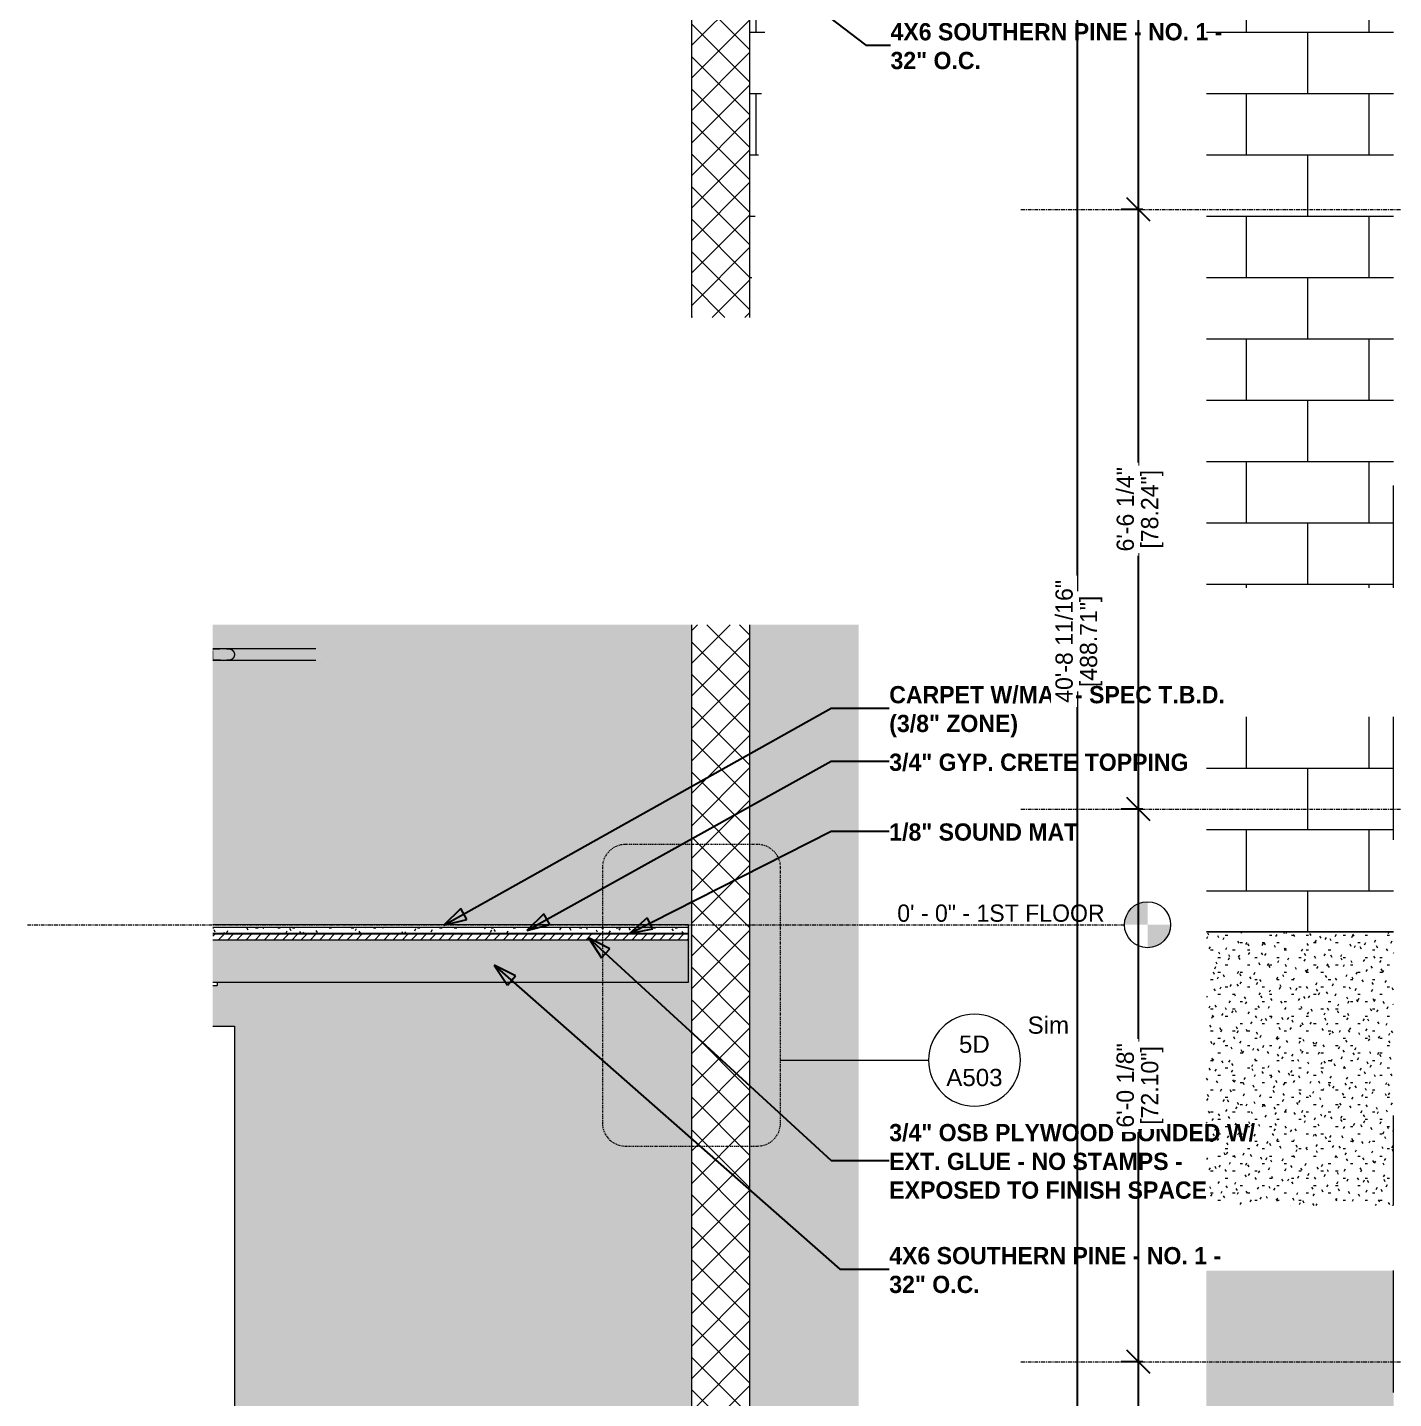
# Model space of a CAD drawing. Header units: inches. Extents: x -3674 to 3492, y -177 to 491.
# Drawn here: x -3673.6 to -3495.3, y 45.7 to 224.6 of the extents above; entities that cross this region are included whole.
import ezdxf

# ---------------------------------------------------------------- set-up
doc = ezdxf.new("R2010")
doc.units = ezdxf.units.IN
doc.header["$MEASUREMENT"] = 0
doc.linetypes.add('Dash Dot 3_16_', pattern=[0.3125, 0.1875, -0.0625, 0, -0.0625])
doc.linetypes.add('Grid Line 1_2_', pattern=[0.875, 0.5, -0.125, 0.125, -0.125])
for name, color, linetype, lineweight in [('0-2', 55, 'Continuous', 9), ('0-3', 90, 'Continuous', 5), ('A-ANNO-DIMS-1', 211, 'Continuous', 30), ('A-ANNO-SYMB', 150, 'Continuous', 9), ('A-ANNO-SYMB-1', 150, 'Dash Dot 3_16_', 9), ('A-FLOR-3', 215, 'Continuous', 5), ('A-FLOR-6', 21, 'Continuous', 18), ('A-FLOR-7', 7, 'Continuous', 9), ('A-FLOR-HRAL-1', 31, 'Continuous', 9), ('A-FLOR-HRAL-2', 55, 'Continuous', 9), ('A-FLOR-LEVL', 51, 'Continuous', 9), ('A-FLOR-LEVL-1', 51, 'Grid Line 1_2_', 9), ('A-FLOR-MCUT-2', 7, 'Continuous', 9), ('A-FLOR-PATT-1', 252, 'Continuous', 9), ('A-WALL-1', 55, 'Continuous', 9), ('A-WALL-2', 7, 'Continuous', 9), ('A-WALL-PATT-1', 55, 'Continuous', 9), ('A-WALL-PATT-2', 252, 'Continuous', 9), ('G-ANNO-TEXT', 231, 'Continuous', 30), ('G-ANNO-TEXT-1', 231, 'Continuous', 9), ('I-WALL-1', 55, 'Continuous', 9), ('S-FNDN-6', 55, 'Continuous', 9), ('S-STRS-1', 55, 'Continuous', 9)]:
    doc.layers.add(name, color=color, linetype=linetype, lineweight=lineweight)
doc.styles.add('Arial', font='arial.ttf', dxfattribs={"height": 2.25})
doc.styles.add('Century Gothic', font='ufonts.com_century-gothic.ttf', dxfattribs={"height": 2.25})
doc.styles.add('Century Gothic_B', font='GOTHICB.TTF', dxfattribs={"height": 2.25})
doc.dimstyles.new('OD__1_16__Tol__', dxfattribs={"dimscale": 12, "dimtxt": 2.349379, "dimasz": 0.25, "dimexe": 0.1875, "dimexo": 0.125, "dimgap": 0.03125, "dimtad": 1, "dimdec": 4, "dimrnd": 0.0625, "dimzin": 3, "dimdsep": 46, "dimlunit": 4, "dimtxsty": 'Century Gothic', "dimblk1": 'OBLIQUE', "dimblk2": 'OBLIQUE', "dimsah": 1, "dimcen": 0.09, "dimdle": 0.1875, "dimazin": 0, "dimtfac": 1, "dimtdec": 4, "dimtix": 1, "dimtmove": 0, "dimatfit": 3, "dimfxl": 1, "dimtvp": 1, "dimtfill": 1, "dimfrac": 2, "dimtolj": 1, "dimtzin": 0, "dimlwd": 30, "dimlwe": 30, "dimarcsym": 2})
pattern_1 = [(0, (-3127.324, 138.832), (3.84, 0.96), [0.317, -2.563, 0.317, -2.563, -15.36]), (0, (-3127.324, 138.832), (3.84, 0.96), [-5.76, 0.317, -5.443, 0.317, -2.563, -6.72]), (0, (-3127.324, 138.832), (3.84, 0.96), [-14.4, 0.317, -1.603, 0.317, -4.483]), (120, (-3125.884, 139.312), (-2.7513844, 2.8455376), [0.317, -2.563, 0.317, -2.563, -15.36]), (120, (-3125.884, 139.312), (-2.7513844, 2.8455376), [-5.76, 0.317, -5.443, 0.317, -2.563, -6.72]), (120, (-3125.884, 139.312), (-2.7513844, 2.8455376), [-14.4, 0.317, -1.603, 0.317, -4.483]), (240, (-3125.404, 141.232), (-1.0886156, -3.8055376), [0.317, -2.563, 0.317, -2.563, -15.36]), (240, (-3125.404, 141.232), (-1.0886156, -3.8055376), [-5.76, 0.317, -5.443, 0.317, -2.563, -6.72]), (240, (-3125.404, 141.232), (-1.0886156, -3.8055376), [-14.4, 0.317, -1.603, 0.317, -4.483])]
pattern_2 = [(45, (-3127.324, 138.832), (-2.12132, 2.12132), []), (135, (-3127.324, 138.832), (-2.12132, -2.12132), [])]
pattern_3 = [(0, (-3490.511, -40), (0, 8), []), (90, (-3490.511, -40), (-8, 8), [8, -8])]
pattern_4 = [(0, (-3012.324, 138.832), (3.84, 0.96), [0.317, -2.563, 0.317, -2.563, -15.36]), (0, (-3012.324, 138.832), (3.84, 0.96), [-5.76, 0.317, -5.443, 0.317, -2.563, -6.72]), (0, (-3012.324, 138.832), (3.84, 0.96), [-14.4, 0.317, -1.603, 0.317, -4.483]), (120, (-3010.884, 139.312), (-2.7513844, 2.8455376), [0.317, -2.563, 0.317, -2.563, -15.36]), (120, (-3010.884, 139.312), (-2.7513844, 2.8455376), [-5.76, 0.317, -5.443, 0.317, -2.563, -6.72]), (120, (-3010.884, 139.312), (-2.7513844, 2.8455376), [-14.4, 0.317, -1.603, 0.317, -4.483]), (240, (-3010.404, 141.232), (-1.0886156, -3.8055376), [0.317, -2.563, 0.317, -2.563, -15.36]), (240, (-3010.404, 141.232), (-1.0886156, -3.8055376), [-5.76, 0.317, -5.443, 0.317, -2.563, -6.72]), (240, (-3010.404, 141.232), (-1.0886156, -3.8055376), [-14.4, 0.317, -1.603, 0.317, -4.483])]

# ---------------------------------------------------------------- blocks, each defined once
blk = doc.blocks.new('Top Rail Type - Top Rail_Internal_-2687276-WALL SECITON - ELEVATOR - NORTH WALL')
at = {"layer": 'A-FLOR-HRAL-1'}
h = blk.add_hatch(color=256, dxfattribs=at)
h.paths.add_polyline_path([(-3649.32, 142.82), (-3649.32, 143.01), (-3649.39, 143.01), (-3649.39, 142.82)], flags=0)
h.paths.add_polyline_path([(-3649.32, 143.01), (-3649.32, 143.19), (-3649.39, 143.19), (-3649.39, 143.02)], flags=0)
h.paths.add_polyline_path([(-3649.32, 143.19), (-3649.32, 143.35), (-3649.39, 143.34), (-3649.39, 143.2)], flags=0)
h.paths.add_polyline_path([(-3649.32, 143.35), (-3649.32, 143.47), (-3649.39, 143.46), (-3649.39, 143.35)], flags=0)
h.paths.add_polyline_path([(-3649.32, 143.47), (-3649.32, 143.5), (-3649.32, 143.54), (-3649.39, 143.54), (-3649.39, 143.47), (-3649.32, 143.47)], flags=0)
h.paths.add_polyline_path([(-3649.32, 143.54), (-3649.32, 143.57), (-3649.39, 143.57), (-3649.39, 143.54)], flags=0)
for points in [[(-3647.32, 142.82), (-3646.57, 142.82), (-3646.6, 143.02), (-3646.7, 143.23), (-3646.81, 143.36), (-3646.98, 143.48), (-3647.13, 143.54), (-3647.33, 143.57), (-3648.01, 143.57), (-3649.32, 143.57), (-3649.32, 142.82), (-3647.38, 142.82)], [(-3647.32, 142.07), (-3647.1, 142.11), (-3646.92, 142.19), (-3646.77, 142.31), (-3646.67, 142.44), (-3646.6, 142.63), (-3646.57, 142.82), (-3649.32, 142.81), (-3649.32, 142.07), (-3647.34, 142.07)]]:
    blk.add_hatch(color=256, dxfattribs=at).paths.add_polyline_path(points, flags=0)
h = blk.add_hatch(color=256, dxfattribs=at)
h.paths.add_polyline_path([(-3649.32, 142.44), (-3649.32, 142.82), (-3649.39, 142.81), (-3649.39, 142.45)], flags=0)
h.paths.add_polyline_path([(-3649.32, 142.29), (-3649.32, 142.44), (-3649.39, 142.44), (-3649.39, 142.29), (-3649.32, 142.29)], flags=0)
h.paths.add_polyline_path([(-3649.32, 142.17), (-3649.32, 142.29), (-3649.39, 142.29), (-3649.39, 142.17)], flags=0)
h.paths.add_polyline_path([(-3649.32, 142.07), (-3649.32, 142.17), (-3649.39, 142.17), (-3649.39, 142.07)], flags=0)
at = {"layer": 'A-FLOR-HRAL-2'}
for p, q in [((-3649.32, 143.57), (-3649.39, 143.57)), ((-3649.39, 142.07), (-3649.32, 142.07))]:
    blk.add_line(p, q, dxfattribs=at)
at = {"layer": 'A-FLOR-HRAL-2', "flags": 128}
for points in [[(-3647.32, 143.57), (-3647.33, 143.57), (-3647.33, 143.57), (-3647.34, 143.57), (-3647.35, 143.57), (-3647.36, 143.57), (-3647.38, 143.57), (-3647.4, 143.57), (-3647.43, 143.57), (-3647.45, 143.57), (-3647.48, 143.57), (-3647.51, 143.57), (-3647.55, 143.57), (-3647.59, 143.57), (-3647.63, 143.57), (-3647.67, 143.57), (-3647.72, 143.57), (-3647.77, 143.57), (-3647.82, 143.57), (-3647.87, 143.57), (-3647.93, 143.57), (-3647.99, 143.57), (-3648.05, 143.57), (-3648.11, 143.57), (-3648.18, 143.57), (-3648.24, 143.57), (-3648.31, 143.57), (-3648.38, 143.57), (-3648.45, 143.57), (-3648.53, 143.57), (-3648.6, 143.57), (-3648.67, 143.57), (-3648.75, 143.57), (-3648.83, 143.57), (-3648.91, 143.57), (-3648.98, 143.57), (-3649.06, 143.57), (-3649.14, 143.57), (-3649.22, 143.57), (-3649.3, 143.57), (-3649.32, 143.57)], [(-3649.32, 142.07), (-3649.24, 142.07), (-3649.16, 142.07), (-3649.08, 142.07), (-3649.01, 142.07), (-3648.93, 142.07), (-3648.85, 142.07), (-3648.77, 142.07), (-3648.69, 142.07), (-3648.62, 142.07), (-3648.54, 142.07), (-3648.47, 142.07), (-3648.4, 142.07), (-3648.33, 142.07), (-3648.26, 142.07), (-3648.19, 142.07), (-3648.13, 142.07), (-3648.07, 142.07), (-3648, 142.07), (-3647.95, 142.07), (-3647.89, 142.07), (-3647.83, 142.07), (-3647.78, 142.07), (-3647.73, 142.07), (-3647.69, 142.07), (-3647.64, 142.07), (-3647.6, 142.07), (-3647.56, 142.07), (-3647.52, 142.07), (-3647.49, 142.07), (-3647.46, 142.07), (-3647.43, 142.07), (-3647.41, 142.07), (-3647.39, 142.07), (-3647.37, 142.07), (-3647.35, 142.07), (-3647.34, 142.07), (-3647.33, 142.07), (-3647.33, 142.07), (-3647.32, 142.07), (-3647.32, 142.07)]]:
    blk.add_lwpolyline(points, dxfattribs=at)
blk = doc.blocks.new('Top Rail Type - Top Rail_Internal_-2659697-WALL SECITON - ELEVATOR - NORTH WALL')
at = {"layer": 'A-FLOR-HRAL-1'}
h = blk.add_hatch(color=256, dxfattribs=at)
edge = h.paths.add_edge_path(flags=0)
edge.add_line((-3649.39, -9.18), (-3649.32, -9.18))
edge.add_line((-3649.32, -9.18), (-3649.32, -8.43))
edge.add_line((-3649.32, -8.43), (-3649.39, -8.44))
for points in [[(-3646.57, -9.18), (-3646.6, -8.98), (-3646.7, -8.77), (-3646.81, -8.64), (-3646.98, -8.52), (-3647.13, -8.46), (-3647.34, -8.43), (-3648.01, -8.43), (-3649.32, -8.43), (-3649.32, -9.18), (-3646.6, -9.18)], [(-3647.32, -9.93), (-3647.1, -9.89), (-3646.92, -9.81), (-3646.77, -9.69), (-3646.66, -9.52), (-3646.6, -9.37), (-3646.57, -9.18), (-3649.32, -9.18), (-3649.32, -9.93), (-3647.34, -9.93)]]:
    blk.add_hatch(color=256, dxfattribs=at).paths.add_polyline_path(points, flags=0)
h = blk.add_hatch(color=256, dxfattribs=at)
h.paths.add_polyline_path([(-3649.32, -9.9), (-3649.32, -9.18), (-3649.39, -9.18), (-3649.39, -9.9)], flags=0)
h.paths.add_polyline_path([(-3649.32, -9.93), (-3649.32, -9.93), (-3649.32, -9.9), (-3649.39, -9.92), (-3649.39, -9.93)], flags=0)
at = {"layer": 'A-FLOR-HRAL-2'}
for p, q in [((-3649.32, -8.43), (-3649.39, -8.43)), ((-3649.39, -9.93), (-3649.32, -9.93))]:
    blk.add_line(p, q, dxfattribs=at)
at = {"layer": 'A-FLOR-HRAL-2', "flags": 128}
for points in [[(-3649.32, 143.57), (-3649.24, 143.57), (-3649.16, 143.57), (-3649.08, 143.57), (-3649.01, 143.57), (-3648.93, 143.57), (-3648.85, 143.57), (-3648.77, 143.57), (-3648.69, 143.57), (-3648.62, 143.57), (-3648.54, 143.57), (-3648.47, 143.57), (-3648.46, 143.57)], [(-3647.62, 143.57), (-3647.6, 143.57), (-3647.56, 143.57), (-3647.52, 143.57), (-3647.49, 143.57), (-3647.46, 143.57), (-3647.43, 143.57), (-3647.41, 143.57), (-3647.39, 143.57), (-3647.37, 143.57), (-3647.35, 143.57), (-3647.34, 143.57)], [(-3647.32, 143.57), (-3647.29, 143.57), (-3647.26, 143.57), (-3647.23, 143.56), (-3647.2, 143.56), (-3647.17, 143.55), (-3647.15, 143.55), (-3647.12, 143.54), (-3647.09, 143.53), (-3647.06, 143.52), (-3647.03, 143.51), (-3647, 143.5), (-3646.98, 143.49), (-3646.95, 143.47), (-3646.93, 143.46), (-3646.9, 143.44), (-3646.88, 143.42), (-3646.85, 143.4), (-3646.83, 143.38), (-3646.81, 143.36), (-3646.79, 143.34), (-3646.77, 143.32), (-3646.75, 143.3), (-3646.73, 143.27), (-3646.71, 143.25), (-3646.69, 143.23), (-3646.68, 143.2), (-3646.66, 143.17), (-3646.65, 143.15), (-3646.64, 143.12), (-3646.62, 143.09), (-3646.61, 143.06), (-3646.61, 143.03), (-3646.6, 143.01), (-3646.59, 142.98), (-3646.58, 142.95), (-3646.58, 142.92), (-3646.58, 142.89), (-3646.57, 142.86), (-3646.57, 142.83)], [(-3648.38, 142.07), (-3648.45, 142.07), (-3648.53, 142.07), (-3648.6, 142.07), (-3648.67, 142.07), (-3648.75, 142.07), (-3648.83, 142.07), (-3648.91, 142.07), (-3648.98, 142.07), (-3649.06, 142.07), (-3649.14, 142.07), (-3649.22, 142.07), (-3649.3, 142.07), (-3649.32, 142.07)], [(-3647.34, 142.07), (-3647.35, 142.07), (-3647.36, 142.07), (-3647.38, 142.07), (-3647.4, 142.07), (-3647.43, 142.07), (-3647.45, 142.07), (-3647.48, 142.07), (-3647.51, 142.07), (-3647.55, 142.07), (-3647.57, 142.07)], [(-3646.57, 142.82), (-3646.57, 142.79), (-3646.58, 142.76), (-3646.58, 142.73), (-3646.58, 142.7), (-3646.59, 142.67), (-3646.6, 142.64), (-3646.6, 142.61), (-3646.61, 142.58), (-3646.62, 142.56), (-3646.63, 142.53), (-3646.65, 142.5), (-3646.66, 142.47), (-3646.67, 142.45), (-3646.69, 142.42), (-3646.7, 142.4), (-3646.72, 142.37), (-3646.74, 142.35), (-3646.76, 142.33), (-3646.78, 142.3), (-3646.8, 142.28), (-3646.82, 142.26), (-3646.85, 142.24), (-3646.87, 142.22), (-3646.89, 142.21), (-3646.92, 142.19), (-3646.94, 142.17), (-3646.97, 142.16), (-3647, 142.14), (-3647.02, 142.13), (-3647.05, 142.12), (-3647.08, 142.11), (-3647.11, 142.1), (-3647.14, 142.09), (-3647.17, 142.09), (-3647.2, 142.08), (-3647.23, 142.08), (-3647.26, 142.07), (-3647.29, 142.07), (-3647.32, 142.07)], [(-3647.32, -8.43), (-3647.33, -8.43), (-3647.33, -8.43), (-3647.34, -8.43), (-3647.35, -8.43), (-3647.36, -8.43), (-3647.38, -8.43), (-3647.4, -8.43), (-3647.43, -8.43), (-3647.45, -8.43), (-3647.48, -8.43), (-3647.51, -8.43), (-3647.55, -8.43), (-3647.59, -8.43), (-3647.63, -8.43), (-3647.67, -8.43), (-3647.72, -8.43), (-3647.77, -8.43), (-3647.82, -8.43), (-3647.87, -8.43), (-3647.93, -8.43), (-3647.99, -8.43), (-3648.05, -8.43), (-3648.11, -8.43), (-3648.18, -8.43), (-3648.24, -8.43), (-3648.31, -8.43), (-3648.38, -8.43), (-3648.45, -8.43), (-3648.53, -8.43), (-3648.6, -8.43), (-3648.67, -8.43), (-3648.75, -8.43), (-3648.83, -8.43), (-3648.91, -8.43), (-3648.98, -8.43), (-3649.06, -8.43), (-3649.14, -8.43), (-3649.22, -8.43), (-3649.3, -8.43), (-3649.32, -8.43)], [(-3649.32, -9.93), (-3649.24, -9.93), (-3649.16, -9.93), (-3649.08, -9.93), (-3649.01, -9.93), (-3648.93, -9.93), (-3648.85, -9.93), (-3648.77, -9.93), (-3648.69, -9.93), (-3648.62, -9.93), (-3648.54, -9.93), (-3648.47, -9.93), (-3648.4, -9.93), (-3648.33, -9.93), (-3648.26, -9.93), (-3648.19, -9.93), (-3648.13, -9.93), (-3648.07, -9.93), (-3648, -9.93), (-3647.95, -9.93), (-3647.89, -9.93), (-3647.83, -9.93), (-3647.78, -9.93), (-3647.73, -9.93), (-3647.69, -9.93), (-3647.64, -9.93), (-3647.6, -9.93), (-3647.56, -9.93), (-3647.52, -9.93), (-3647.49, -9.93), (-3647.46, -9.93), (-3647.43, -9.93), (-3647.41, -9.93), (-3647.39, -9.93), (-3647.37, -9.93), (-3647.35, -9.93), (-3647.34, -9.93), (-3647.33, -9.93), (-3647.33, -9.93), (-3647.32, -9.93), (-3647.32, -9.93)]]:
    blk.add_lwpolyline(points, dxfattribs=at)
blk = doc.blocks.new('Top Rail Type - Top Rail_Internal_-2658777-WALL SECITON - ELEVATOR - NORTH WALL')
at = {"layer": 'A-FLOR-HRAL-1'}
h = blk.add_hatch(color=256, dxfattribs=at)
h.paths.add_polyline_path([(-3638.87, 142.82), (-3637.95, 142.82), (-3637.95, 143.57), (-3647.23, 143.56), (-3647.09, 143.53), (-3646.95, 143.47), (-3646.77, 143.33), (-3646.67, 143.19), (-3646.6, 143.01), (-3646.57, 142.82), (-3644.14, 142.82)], flags=0)
h.paths.add_polyline_path([(-3649.32, 143.54), (-3649.32, 143.54), (-3649.32, 143.54)], flags=0)
for points in [[(-3636.23, 142.82), (-3635.2, 142.82), (-3635.23, 143.02), (-3635.32, 143.23), (-3635.42, 143.35), (-3635.59, 143.48), (-3635.75, 143.54), (-3636.02, 143.57), (-3636.72, 143.57), (-3637.95, 143.57), (-3637.95, 142.82), (-3636.24, 142.82)], [(-3644.14, 142.07), (-3637.95, 142.08), (-3637.95, 142.82), (-3646.57, 142.82), (-3646.6, 142.62), (-3646.69, 142.42), (-3646.8, 142.29), (-3646.95, 142.17), (-3647.13, 142.09), (-3647.24, 142.07), (-3646.67, 142.07)], [(-3635.95, 142.07), (-3635.72, 142.11), (-3635.57, 142.17), (-3635.42, 142.29), (-3635.29, 142.47), (-3635.22, 142.66), (-3635.2, 142.82), (-3637.95, 142.81), (-3637.95, 142.07), (-3635.96, 142.07)]]:
    blk.add_hatch(color=256, dxfattribs=at).paths.add_polyline_path(points, flags=0)
at = {"layer": 'A-FLOR-HRAL-2'}
for p, q in [((-3648.46, 143.57), (-3649.32, 143.57)), ((-3637.95, 143.57), (-3647.56, 143.57)), ((-3649.32, 142.07), (-3648.4, 142.07)), ((-3647.54, 142.07), (-3637.95, 142.07))]:
    blk.add_line(p, q, dxfattribs=at)
at = {"layer": 'A-FLOR-HRAL-2', "flags": 128}
for points in [[(-3635.95, 143.57), (-3635.95, 143.57), (-3635.96, 143.57), (-3635.96, 143.57), (-3635.97, 143.57), (-3635.99, 143.57), (-3636.01, 143.57), (-3636.03, 143.57), (-3636.05, 143.57), (-3636.08, 143.57), (-3636.11, 143.57), (-3636.14, 143.57), (-3636.17, 143.57), (-3636.21, 143.57), (-3636.25, 143.57), (-3636.3, 143.57), (-3636.34, 143.57), (-3636.39, 143.57), (-3636.45, 143.57), (-3636.5, 143.57), (-3636.56, 143.57), (-3636.61, 143.57), (-3636.67, 143.57), (-3636.74, 143.57), (-3636.8, 143.57), (-3636.87, 143.57), (-3636.94, 143.57), (-3637.01, 143.57), (-3637.08, 143.57), (-3637.15, 143.57), (-3637.22, 143.57), (-3637.3, 143.57), (-3637.38, 143.57), (-3637.45, 143.57), (-3637.53, 143.57), (-3637.61, 143.57), (-3637.69, 143.57), (-3637.77, 143.57), (-3637.85, 143.57), (-3637.93, 143.57), (-3637.95, 143.57)], [(-3637.95, 142.07), (-3637.87, 142.07), (-3637.79, 142.07), (-3637.71, 142.07), (-3637.63, 142.07), (-3637.55, 142.07), (-3637.47, 142.07), (-3637.4, 142.07), (-3637.32, 142.07), (-3637.24, 142.07), (-3637.17, 142.07), (-3637.1, 142.07), (-3637.03, 142.07), (-3636.95, 142.07), (-3636.89, 142.07), (-3636.82, 142.07), (-3636.75, 142.07), (-3636.69, 142.07), (-3636.63, 142.07), (-3636.57, 142.07), (-3636.51, 142.07), (-3636.46, 142.07), (-3636.41, 142.07), (-3636.36, 142.07), (-3636.31, 142.07), (-3636.27, 142.07), (-3636.22, 142.07), (-3636.18, 142.07), (-3636.15, 142.07), (-3636.12, 142.07), (-3636.08, 142.07), (-3636.06, 142.07), (-3636.03, 142.07), (-3636.01, 142.07), (-3635.99, 142.07), (-3635.98, 142.07), (-3635.97, 142.07), (-3635.96, 142.07), (-3635.95, 142.07), (-3635.95, 142.07), (-3635.95, 142.07)]]:
    blk.add_lwpolyline(points, dxfattribs=at)
blk = doc.blocks.new('CTR - 1st Phase -Stairs _ Elevators_rvt-6-WALL SECITON - ELEVATOR - NORTH WALL')
at = {"layer": 'A-FLOR-3'}
blk.add_hatch(color=256, dxfattribs=at).paths.add_polyline_path([(-3599.32, 106.32), (-3587.32, 106.32), (-3587.32, 106.44), (-3649.39, 106.44), (-3649.39, 106.32), (-3607.26, 106.32)], flags=0)
at = {"layer": 'A-FLOR-6'}
blk.add_hatch(color=256, dxfattribs=at).paths.add_polyline_path([(-3607.26, 100.07), (-3587.32, 100.07), (-3587.32, 105.57), (-3649.39, 105.57), (-3649.39, 100.07), (-3620.51, 100.07)], flags=0)
at = {"layer": 'A-FLOR-PATT-1'}
h = blk.add_hatch(dxfattribs=at)
h.set_pattern_fill('FP_44', color=256, style=0, pattern_type=2)
h.set_pattern_definition(pattern_1)
h.paths.add_polyline_path([(-3599.32, 106.44), (-3587.32, 106.44), (-3587.32, 107.19), (-3649.39, 107.19), (-3649.39, 106.44), (-3607.26, 106.44)], flags=0)
h = blk.add_hatch(dxfattribs=at)
h.set_pattern_fill('FP_45', color=256, style=0, pattern_type=2)
h.set_pattern_definition([(0, (-3127.324, 138.832), (0, 1.2), []), (315, (-3127.324, 138.832), (1.1992531, 0), [1.696, -1.696]), (45, (-3127.324, 138.832), (1.1992531, 0), [1.696, -1.696])])
h.paths.add_polyline_path([(-3599.32, 105.57), (-3587.32, 105.57), (-3587.32, 106.32), (-3649.39, 106.32), (-3649.39, 105.57), (-3607.26, 105.57)], flags=0)
at = {"layer": 'A-FLOR-7'}
for p, q in [((-3587.32, 107.57), (-3649.39, 107.57)), ((-3587.32, 100.07), (-3587.32, 107.57)), ((-3649.39, 100.07), (-3587.32, 100.07))]:
    blk.add_line(p, q, dxfattribs=at)
at = {"layer": 'A-FLOR-MCUT-2'}
for p, q in [((-3587.32, 107.19), (-3649.39, 107.19)), ((-3587.32, 106.44), (-3649.39, 106.44)), ((-3587.32, 106.32), (-3649.39, 106.32)), ((-3587.32, 105.57), (-3649.39, 105.57))]:
    blk.add_line(p, q, dxfattribs=at)
at = {"layer": 'I-WALL-1'}
for p, q in [((-3649.39, 94.32), (-3646.57, 94.32)), ((-3646.57, 94.32), (-3646.57, -44.43))]:
    blk.add_line(p, q, dxfattribs=at)
at = {"layer": 'S-STRS-1'}
for p, q in [((-3649.39, 99.66), (-3648.82, 99.66)), ((-3648.82, 100.07), (-3648.82, 100.03)), ((-3648.82, 100.03), (-3648.82, 99.91)), ((-3648.82, 99.91), (-3648.82, 99.73)), ((-3648.82, 99.73), (-3648.82, 99.68)), ((-3648.82, 99.68), (-3648.82, 99.66))]:
    blk.add_line(p, q, dxfattribs=at)
at = {"layer": '0-2'}
for name in ['Top Rail Type - Top Rail_Internal_-2687276-WALL SECITON - ELEVATOR - NORTH WALL', 'Top Rail Type - Top Rail_Internal_-2659697-WALL SECITON - ELEVATOR - NORTH WALL', 'Top Rail Type - Top Rail_Internal_-2658777-WALL SECITON - ELEVATOR - NORTH WALL']:
    blk.add_blockref(name, (0, 0), dxfattribs=at)
blk = doc.blocks.new('CTR - 1st Phase - Structure_rvt-6-WALL SECITON - ELEVATOR - NORTH WALL')
at = {"layer": 'A-WALL-PATT-1'}
h = blk.add_hatch(dxfattribs=at)
h.set_pattern_fill('FP_50', color=256, style=0, pattern_type=2)
h.set_pattern_definition(pattern_3)
edge = h.paths.add_edge_path(flags=0)
edge.add_line((-3565.11, 456), (-3579.32, 456))
edge.add_line((-3579.32, 456), (-3579.32, 186.81))
h = blk.add_hatch(dxfattribs=at)
h.set_pattern_fill('FP_44', color=256, style=0, pattern_type=2)
h.set_pattern_definition(pattern_1)
h.paths.add_polyline_path([(-3606.3, -44.43), (-3599.32, -44.43), (-3599.32, 100.07), (-3648.82, 100.07), (-3648.82, 99.66), (-3649.39, 99.66), (-3649.39, 94.32), (-3646.57, 94.32), (-3646.57, -44.43), (-3607.26, -44.43)], flags=0)
h.paths.add_polyline_path([(-3599.32, 107.57), (-3599.32, 146.71), (-3649.39, 146.71), (-3649.39, 143.57), (-3635.87, 143.56), (-3635.72, 143.53), (-3635.55, 143.45), (-3635.42, 143.35), (-3635.3, 143.19), (-3635.22, 143.01), (-3635.2, 142.82), (-3635.23, 142.61), (-3635.32, 142.41), (-3635.43, 142.28), (-3635.57, 142.17), (-3635.75, 142.1), (-3636.02, 142.07), (-3636.38, 142.07), (-3638.87, 142.07), (-3649.39, 142.07), (-3649.39, 107.57), (-3607.26, 107.57)], flags=0)
h = blk.add_hatch(dxfattribs=at)
h.set_pattern_fill('FP_44', color=256, style=0, pattern_type=2)
h.set_pattern_definition(pattern_1)
h.paths.add_polyline_path([(-3565.78, -104.43), (-3565.11, -104.43), (-3565.11, 146.71), (-3579.32, 146.71), (-3579.32, -104.43), (-3566.1, -104.43)], flags=0)
h.paths.add_polyline_path([(-3588.07, -104.43), (-3587.32, -104.43), (-3587.32, -54.43), (-3587.82, -54.43), (-3587.82, -60.43), (-3588.07, -60.43), (-3588.07, -101.68)], flags=0)
h.paths.add_polyline_path([(-3599.32, -44.43), (-3586.95, -44.43), (-3586.95, 146.71), (-3599.32, 146.71), (-3599.32, 107.57), (-3587.32, 107.57), (-3587.32, 100.07), (-3599.32, 100.07), (-3599.32, -44.07)], flags=0)
at = {"layer": 'A-WALL-PATT-2'}
h = blk.add_hatch(dxfattribs=at)
h.set_pattern_fill('FP_49', color=256, style=0, pattern_type=2)
h.set_pattern_definition(pattern_2)
edge = h.paths.add_edge_path(flags=0)
edge.add_line((-3579.32, 186.81), (-3579.32, 432))
edge.add_line((-3579.32, 432), (-3586.95, 432))
edge.add_line((-3586.95, 432), (-3586.95, 186.81))
h.paths.add_polyline_path([(-3586.18, 448), (-3579.32, 448), (-3579.32, 456), (-3586.95, 456), (-3586.95, 448)], flags=0)
h = blk.add_hatch(dxfattribs=at)
h.set_pattern_fill('FP_49', color=256, style=0, pattern_type=2)
h.set_pattern_definition(pattern_2)
h.paths.add_polyline_path([(-3586.18, -44.43), (-3579.32, -44.43), (-3579.32, 146.71), (-3586.95, 146.71), (-3586.95, -44.43)], flags=0)
at = {"layer": 'A-WALL-2'}
for p, q in [((-3586.95, 432), (-3586.95, 186.81)), ((-3579.32, 186.81), (-3579.32, 432)), ((-3586.95, 146.71), (-3586.95, -44.43)), ((-3579.32, -44.43), (-3579.32, 146.71))]:
    blk.add_line(p, q, dxfattribs=at)
blk = doc.blocks.new('CTR - 1st Phase - Structure_rvt-7-WALL SECTION - ELEVATOR - SOUTH WALL')
at = {"layer": 'A-WALL-PATT-1'}
h = blk.add_hatch(dxfattribs=at)
h.set_pattern_fill('FP_50', color=256, style=0, pattern_type=2)
h.set_pattern_definition(pattern_3)
edge = h.paths.add_edge_path(flags=0)
edge.add_line((-3495.32, 151.54), (-3495.32, 388.89))
edge.add_line((-3495.32, 388.89), (-3519.75, 388.89))
edge.add_line((-3519.75, 388.89), (-3519.75, 151.54))
h.paths.add_polyline_path([(-3507.36, 373.39), (-3507.69, 373.53), (-3507.82, 373.86), (-3507.82, 377.93), (-3507.69, 378.26), (-3507.36, 378.39), (-3503.29, 378.39), (-3502.96, 378.26), (-3502.82, 377.93), (-3502.82, 373.86), (-3502.96, 373.53), (-3503.29, 373.39), (-3505.3, 373.39)], flags=0)
h.paths.add_polyline_path([(-3503.29, 373.63), (-3503.12, 373.69), (-3503.06, 373.86), (-3503.06, 377.93), (-3503.12, 378.09), (-3503.29, 378.16), (-3507.36, 378.16), (-3507.52, 378.09), (-3507.59, 377.93), (-3507.59, 373.86), (-3507.52, 373.69), (-3507.36, 373.63), (-3505.05, 373.63)], flags=0)
h = blk.add_hatch(dxfattribs=at)
h.set_pattern_fill('FP_50', color=256, style=0, pattern_type=2)
h.set_pattern_definition(pattern_3)
h.paths.add_polyline_path([(-3495.32, 106.66), (-3495.32, 134.7), (-3519.75, 134.7), (-3519.75, 106.66), (-3502.35, 106.66)], flags=0)
h = blk.add_hatch(dxfattribs=at)
h.set_pattern_fill('FP_56', color=256, style=0, pattern_type=2)
h.set_pattern_definition(pattern_4)
h.paths.add_polyline_path([(-3495.32, 70.92), (-3495.32, 106.66), (-3519.75, 106.66), (-3519.75, 70.92)], flags=0)
h = blk.add_hatch(dxfattribs=at)
h.set_pattern_fill('FP_56', color=256, style=0, pattern_type=2)
h.set_pattern_definition(pattern_4)
h.paths.add_polyline_path([(-3473.32, -15.98), (-3450.11, -15.98), (-3450.11, 35.55), (-3469.32, 35.55), (-3469.32, 12.34), (-3470.11, 11.55), (-3485.7, 11.55), (-3485.7, 11.05), (-3473.32, 11.05), (-3473.32, -12.61)], flags=0)
h.paths.add_polyline_path([(-3489.49, -15.98), (-3489.32, -15.98), (-3489.32, -5.45), (-3489.7, -5.45), (-3489.7, -15.98)], flags=0)
h.paths.add_polyline_path([(-3496.61, -15.98), (-3495.32, -15.98), (-3495.32, 62.45), (-3519.75, 62.45), (-3519.75, -15.98), (-3505.11, -15.98)], flags=0)
at = {"layer": 'A-WALL-1'}
blk.add_line((-3519.75, 106.66), (-3495.32, 106.66), dxfattribs=at)
at = {"layer": 'S-FNDN-6'}
for p, q in [((-3495.32, 151.54), (-3495.32, 164.89)), ((-3495.32, 118.66), (-3495.32, 134.7)), ((-3495.32, 106.66), (-3519.75, 106.66)), ((-3495.32, 70.92), (-3495.32, 82.66)), ((-3495.32, 46.55), (-3495.32, 62.45))]:
    blk.add_line(p, q, dxfattribs=at)
blk = doc.blocks.new('Level - Level Head - Circle-50818-WALL SECITON - ELEVATOR - NORTH WALL')
at = {"layer": 'A-FLOR-LEVL'}
h = blk.add_hatch(color=256, dxfattribs=at)
edge = h.paths.add_edge_path(flags=0)
edge.add_line((-3527.43, 107.57), (-3530.43, 107.57))
edge.add_arc((-3527.43, 107.57), 3, 90, 180, ccw=False)
edge.add_line((-3527.43, 110.57), (-3527.43, 107.57))
h = blk.add_hatch(color=256, dxfattribs=at)
edge = h.paths.add_edge_path(flags=0)
edge.add_line((-3527.43, 104.57), (-3527.43, 107.57))
edge.add_line((-3527.43, 107.57), (-3524.43, 107.57))
edge.add_arc((-3527.43, 107.57), 3, 270, 360, ccw=False)
blk.add_circle((-3527.43, 107.57), 3, dxfattribs=at)
blk = doc.blocks.new('Section - Callout Head-V9-WALL SECITON - ELEVATOR - NORTH WALL')
at = {"layer": 'A-ANNO-SYMB'}
for start, end in [(0, 180), (180, 360)]:
    blk.add_arc((-3550, 89.89), 6, start, end, dxfattribs=at)
at = {"layer": 'A-ANNO-SYMB', "insert": (-3461.03, 91.29), "char_height": 2.25, "width": 3.8632, "attachment_point": 1, "style": 'Century Gothic'}
blk.add_mtext('---', dxfattribs=at)
blk = doc.blocks.new('_Oblique')
at = {"color": 0, "linetype": 'ByBlock', "lineweight": -2}
blk.add_line((-0.5, -0.5), (0.5, 0.5), dxfattribs=at)
blk = doc.blocks.new('DIMBLOCK29-WALL SECTION - ELEVATOR - SOUTH WALL')
at = {"layer": 'A-ANNO-DIMS-1', "color": 0, "lineweight": 30, "transparency": 16777216}
for p, q in [((-3528.64, 391.14), (-3528.64, 198.64)), ((-3496.82, 388.89), (-3530.89, 388.89)), ((-3528.02, 200.89), (-3530.89, 200.89))]:
    blk.add_line(p, q, dxfattribs=at)
at = {"layer": 'Defpoints', "color": 0, "transparency": 16777216}
for p in [(-3495.32, 388.89), (-3528.64, 200.89), (-3526.52, 200.89)]:
    blk.add_point(p, dxfattribs=at)
at = {"layer": 'A-ANNO-DIMS-1', "color": 0, "lineweight": 30, "transparency": 16777216, "xscale": 3, "yscale": 3, "zscale": 3}
for p, rotation in [((-3528.64, 388.89), 90), ((-3528.64, 200.89), 270)]:
    blk.add_blockref('_Oblique', p, dxfattribs=dict(at, rotation=rotation))
at = {"layer": 'A-ANNO-DIMS-1', "color": 0, "transparency": 16777216, "insert": (-3530.2, 294.89), "char_height": 2.25, "attachment_point": 5, "rotation": 90, "style": 'Century Gothic', "bg_fill": 3, "box_fill_scale": 1.25, "bg_fill_color": 256, "bg_fill_true_color": 13158600, "bg_fill_transparency": 0}
blk.add_mtext('\\A1;15\'-8"', dxfattribs=at)
at = {"layer": 'A-ANNO-DIMS-1', "color": 0, "transparency": 16777216, "insert": (-3526.81, 294.89), "char_height": 2.25, "attachment_point": 5, "rotation": 90, "style": 'Century Gothic', "bg_fill": 3, "box_fill_scale": 1.25, "bg_fill_color": 256, "bg_fill_true_color": 13158600, "bg_fill_transparency": 0}
blk.add_mtext('\\A1;[188.00"]', dxfattribs=at)
blk = doc.blocks.new('DIMBLOCK30-WALL SECTION - ELEVATOR - SOUTH WALL')
at = {"layer": 'A-ANNO-DIMS-1', "color": 0, "lineweight": 30, "transparency": 16777216}
for p, q in [((-3528.64, 203.14), (-3528.64, 120.41)), ((-3528.02, 200.89), (-3530.89, 200.89)), ((-3528.02, 122.66), (-3530.89, 122.66))]:
    blk.add_line(p, q, dxfattribs=at)
at = {"layer": 'Defpoints', "color": 0, "transparency": 16777216}
for p in [(-3526.52, 200.89), (-3528.64, 122.66), (-3526.52, 122.66)]:
    blk.add_point(p, dxfattribs=at)
at = {"layer": 'A-ANNO-DIMS-1', "color": 0, "lineweight": 30, "transparency": 16777216, "xscale": 3, "yscale": 3, "zscale": 3}
for p, rotation in [((-3528.64, 200.89), 90), ((-3528.64, 122.66), 270)]:
    blk.add_blockref('_Oblique', p, dxfattribs=dict(at, rotation=rotation))
at = {"layer": 'A-ANNO-DIMS-1', "color": 0, "transparency": 16777216, "insert": (-3530.32, 161.78), "char_height": 2.25, "attachment_point": 5, "rotation": 90, "style": 'Century Gothic', "bg_fill": 3, "box_fill_scale": 1.25, "bg_fill_color": 256, "bg_fill_true_color": 13158600, "bg_fill_transparency": 0}
blk.add_mtext('\\A1;6\'-6 1/4"', dxfattribs=at)
at = {"layer": 'A-ANNO-DIMS-1', "color": 0, "transparency": 16777216, "insert": (-3526.81, 161.78), "char_height": 2.25, "attachment_point": 5, "rotation": 90, "style": 'Century Gothic', "bg_fill": 3, "box_fill_scale": 1.25, "bg_fill_color": 256, "bg_fill_true_color": 13158600, "bg_fill_transparency": 0}
blk.add_mtext('\\A1;[78.24"]', dxfattribs=at)
blk = doc.blocks.new('DIMBLOCK31-WALL SECTION - ELEVATOR - SOUTH WALL')
at = {"layer": 'A-ANNO-DIMS-1', "color": 0, "lineweight": 30, "transparency": 16777216}
for p, q in [((-3528.64, 124.91), (-3528.64, 48.3)), ((-3528.02, 122.66), (-3530.89, 122.66)), ((-3528.02, 50.55), (-3530.89, 50.55))]:
    blk.add_line(p, q, dxfattribs=at)
at = {"layer": 'Defpoints', "color": 0, "transparency": 16777216}
for p in [(-3526.52, 122.66), (-3528.64, 50.55), (-3526.52, 50.55)]:
    blk.add_point(p, dxfattribs=at)
at = {"layer": 'A-ANNO-DIMS-1', "color": 0, "lineweight": 30, "transparency": 16777216, "xscale": 3, "yscale": 3, "zscale": 3}
for p, rotation in [((-3528.64, 122.66), 90), ((-3528.64, 50.55), 270)]:
    blk.add_blockref('_Oblique', p, dxfattribs=dict(at, rotation=rotation))
at = {"layer": 'A-ANNO-DIMS-1', "color": 0, "transparency": 16777216, "insert": (-3530.32, 86.6), "char_height": 2.25, "attachment_point": 5, "rotation": 90, "style": 'Century Gothic', "bg_fill": 3, "box_fill_scale": 1.25, "bg_fill_color": 256, "bg_fill_true_color": 13158600, "bg_fill_transparency": 0}
blk.add_mtext('\\A1;6\'-0 1/8"', dxfattribs=at)
at = {"layer": 'A-ANNO-DIMS-1', "color": 0, "transparency": 16777216, "insert": (-3526.81, 86.6), "char_height": 2.25, "attachment_point": 5, "rotation": 90, "style": 'Century Gothic', "bg_fill": 3, "box_fill_scale": 1.25, "bg_fill_color": 256, "bg_fill_true_color": 13158600, "bg_fill_transparency": 0}
blk.add_mtext('\\A1;[72.10"]', dxfattribs=at)
blk = doc.blocks.new('DIMBLOCK32-WALL SECTION - ELEVATOR - SOUTH WALL')
at = {"layer": 'A-ANNO-DIMS-1', "color": 0, "lineweight": 30, "transparency": 16777216}
for p, q in [((-3528.64, 52.8), (-3528.64, -42.06)), ((-3528.02, 50.55), (-3530.89, 50.55)), ((-3528.02, -39.81), (-3530.89, -39.81))]:
    blk.add_line(p, q, dxfattribs=at)
at = {"layer": 'Defpoints', "color": 0, "transparency": 16777216}
for p in [(-3526.52, 50.55), (-3528.64, -39.81), (-3526.52, -39.81)]:
    blk.add_point(p, dxfattribs=at)
at = {"layer": 'A-ANNO-DIMS-1', "color": 0, "lineweight": 30, "transparency": 16777216, "xscale": 3, "yscale": 3, "zscale": 3}
for p, rotation in [((-3528.64, 50.55), 90), ((-3528.64, -39.81), 270)]:
    blk.add_blockref('_Oblique', p, dxfattribs=dict(at, rotation=rotation))
at = {"layer": 'A-ANNO-DIMS-1', "color": 0, "transparency": 16777216, "insert": (-3530.32, 5.37), "char_height": 2.25, "attachment_point": 5, "rotation": 90, "style": 'Century Gothic', "bg_fill": 3, "box_fill_scale": 1.25, "bg_fill_color": 256, "bg_fill_true_color": 13158600, "bg_fill_transparency": 0}
blk.add_mtext('\\A1;7\'-6 3/8"', dxfattribs=at)
at = {"layer": 'A-ANNO-DIMS-1', "color": 0, "transparency": 16777216, "insert": (-3526.81, 5.37), "char_height": 2.25, "attachment_point": 5, "rotation": 90, "style": 'Century Gothic', "bg_fill": 3, "box_fill_scale": 1.25, "bg_fill_color": 256, "bg_fill_true_color": 13158600, "bg_fill_transparency": 0}
blk.add_mtext('\\A1;[90.36"]', dxfattribs=at)
blk = doc.blocks.new('DIMBLOCK34-WALL SECTION - ELEVATOR - SOUTH WALL')
at = {"layer": 'A-ANNO-DIMS-1', "color": 0, "lineweight": 30, "transparency": 16777216}
for p, q in [((-3536.62, 391.14), (-3536.62, -102.06)), ((-3496.82, 388.89), (-3538.87, 388.89)), ((-3521.44, -99.81), (-3538.87, -99.81))]:
    blk.add_line(p, q, dxfattribs=at)
at = {"layer": 'Defpoints', "color": 0, "transparency": 16777216}
for p in [(-3495.32, 388.89), (-3536.62, -99.81), (-3519.94, -99.81)]:
    blk.add_point(p, dxfattribs=at)
at = {"layer": 'A-ANNO-DIMS-1', "color": 0, "lineweight": 30, "transparency": 16777216, "xscale": 3, "yscale": 3, "zscale": 3}
for p, rotation in [((-3536.62, 388.89), 90), ((-3536.62, -99.81), 270)]:
    blk.add_blockref('_Oblique', p, dxfattribs=dict(at, rotation=rotation))
at = {"layer": 'A-ANNO-DIMS-1', "color": 0, "transparency": 16777216, "insert": (-3538.3, 144.54), "char_height": 2.25, "attachment_point": 5, "rotation": 90, "style": 'Century Gothic', "bg_fill": 3, "box_fill_scale": 1.25, "bg_fill_color": 256, "bg_fill_true_color": 13158600, "bg_fill_transparency": 0}
blk.add_mtext('\\A1;40\'-8 11/16"', dxfattribs=at)
at = {"layer": 'A-ANNO-DIMS-1', "color": 0, "transparency": 16777216, "insert": (-3534.79, 144.54), "char_height": 2.25, "attachment_point": 5, "rotation": 90, "style": 'Century Gothic', "bg_fill": 3, "box_fill_scale": 1.25, "bg_fill_color": 256, "bg_fill_true_color": 13158600, "bg_fill_transparency": 0}
blk.add_mtext('\\A1;[488.71"]', dxfattribs=at)

msp = doc.modelspace()

# ---------------------------------------------------------------- hatches: boundary and pattern name
at = {"layer": 'G-ANNO-TEXT'}
for points in [[(-3619.2456, 107.5033), (-3616.23556, 108.26869), (-3617.02153, 109.67117)], [(-3608.42211, 106.82687), (-3605.40921, 107.58094), (-3606.1899, 108.98636)], [(-3595.02803, 106.40724), (-3591.98935, 107.0496), (-3592.71764, 108.48288)], [(-3600.35134, 105.87475), (-3598.68444, 103.25414), (-3597.59745, 104.43868)], [(-3612.66649, 102.27913), (-3610.94431, 99.69451), (-3609.88273, 100.90187)]]:
    msp.add_hatch(color=256, dxfattribs=at).paths.add_polyline_path(points, flags=0)

# ---------------------------------------------------------------- linework, layer by layer
at = {"layer": 'A-ANNO-SYMB'}
msp.add_line((-3575.32136, 89.88627), (-3556.00312, 89.88627), dxfattribs=at)
at = {"layer": 'A-ANNO-SYMB-1'}
for p, q in [((-3578.32136, 118.03894), (-3595.55579, 118.03894)), ((-3598.55579, 115.03894), (-3598.55579, 81.69305)), ((-3575.32136, 81.69305), (-3575.32136, 115.03894)), ((-3595.55579, 78.69305), (-3578.32136, 78.69305))]:
    msp.add_line(p, q, dxfattribs=at)
for centre, start, end in [((-3595.55579, 115.03894), 90, 180), ((-3578.32136, 115.03894), 0, 90), ((-3595.55579, 81.69305), 180, 270), ((-3578.32136, 81.69305), 270, 0)]:
    msp.add_arc(centre, 3, start, end, dxfattribs=at)
at = {"layer": 'A-FLOR-LEVL-1'}
for p, q in [((-3543.94117, 200.89345), (-3412.67642, 200.89345)), ((-3543.94117, 122.65696), (-3412.67642, 122.65696)), ((-3673.58223, 107.56984), (-3530.43222, 107.56984)), ((-3543.94117, 50.55204), (-3412.67642, 50.55204))]:
    msp.add_line(p, q, dxfattribs=at)
at = {"layer": 'G-ANNO-TEXT'}
for p, q in [((-3617.44134, 262.88536), (-3564.17171, 222.32752)), ((-3564.17171, 222.32752), (-3560.96255, 222.32752)), ((-3619.2456, 107.5033), (-3568.69034, 135.83511)), ((-3568.69034, 135.83511), (-3561.12863, 135.83511)), ((-3608.42211, 106.82687), (-3568.69034, 128.89721)), ((-3568.69034, 128.89721), (-3561.12863, 128.89721)), ((-3595.02803, 106.40724), (-3568.69034, 119.79016)), ((-3568.69034, 119.79016), (-3561.12863, 119.79016)), ((-3617.02153, 109.67117), (-3619.2456, 107.5033)), ((-3616.23556, 108.26869), (-3617.02153, 109.67117)), ((-3619.2456, 107.5033), (-3616.23556, 108.26869)), ((-3606.1899, 108.98636), (-3608.42211, 106.82687)), ((-3608.42211, 106.82687), (-3605.40921, 107.58094)), ((-3605.40921, 107.58094), (-3606.1899, 108.98636)), ((-3592.71764, 108.48288), (-3595.02803, 106.40724)), ((-3591.98935, 107.0496), (-3592.71764, 108.48288)), ((-3600.35134, 105.87475), (-3598.68444, 103.25414)), ((-3597.59745, 104.43868), (-3600.35134, 105.87475)), ((-3600.35134, 105.87475), (-3568.69034, 76.82142)), ((-3595.02803, 106.40724), (-3591.98935, 107.0496)), ((-3598.68444, 103.25414), (-3597.59745, 104.43868)), ((-3612.66649, 102.27913), (-3610.94431, 99.69451)), ((-3609.88273, 100.90187), (-3612.66649, 102.27913)), ((-3612.66649, 102.27913), (-3567.58653, 62.64226)), ((-3610.94431, 99.69451), (-3609.88273, 100.90187)), ((-3568.69034, 76.82142), (-3561.12863, 76.82142)), ((-3567.58653, 62.64226), (-3561.12863, 62.64226))]:
    msp.add_line(p, q, dxfattribs=at)

# ---------------------------------------------------------------- block references
at = {"layer": '0-3'}
for name in ['CTR - 1st Phase - Structure_rvt-6-WALL SECITON - ELEVATOR - NORTH WALL', 'CTR - 1st Phase - Structure_rvt-7-WALL SECTION - ELEVATOR - SOUTH WALL', 'CTR - 1st Phase -Stairs _ Elevators_rvt-6-WALL SECITON - ELEVATOR - NORTH WALL']:
    msp.add_blockref(name, (0, 0), dxfattribs=at)
at = {"layer": 'A-ANNO-SYMB'}
msp.add_blockref('Section - Callout Head-V9-WALL SECITON - ELEVATOR - NORTH WALL', (0, 0), dxfattribs=at)
at = {"layer": 'A-FLOR-LEVL'}
msp.add_blockref('Level - Level Head - Circle-50818-WALL SECITON - ELEVATOR - NORTH WALL', (0, 0), dxfattribs=at)

# ---------------------------------------------------------------- texts
at = {"layer": 'A-ANNO-SYMB', "char_height": 2.25, "attachment_point": 1, "style": 'Arial'}
for s, insert, width in [('Sim', (-3543.07512, 95.59854), 6.666), ('5D', (-3552.03309, 93.11109), 4.92375), ('A503', (-3553.68663, 88.76503), 8.9385)]:
    msp.add_mtext(s, dxfattribs=dict(at, insert=insert, width=width))
at = {"layer": 'A-FLOR-LEVL', "insert": (-3560.08551, 110.20754), "char_height": 2.25, "width": 32.49675, "attachment_point": 1, "style": 'Century Gothic'}
msp.add_mtext('0\' - 0" - 1ST FLOOR', dxfattribs=at)
at = {"layer": 'G-ANNO-TEXT-1', "char_height": 2.25, "attachment_point": 1, "style": 'Century Gothic_B'}
for s, insert, width in [('4X6 SOUTHERN PINE - NO. 1 -', (-3560.96255, 225.2037), 53.40375), ('32" O.C.', (-3560.96255, 221.4537), 15.22575), ('CARPET W/MAT - SPEC T.B.D.', (-3561.12863, 138.71129), 52.116), ('(3/8" ZONE)', (-3561.12863, 134.96129), 21.58875), ('3/4" GYP. CRETE TOPPING', (-3561.12863, 129.8978), 47.04075), ('1/8" SOUND MAT', (-3561.12863, 120.79075), 30.98175), ('3/4" OSB PLYWOOD BONDED W/', (-3561.12863, 81.57319), 59.46375), ('EXT. GLUE - NO STAMPS -', (-3561.12863, 77.82319), 45.67725), ('EXPOSED TO FINISH SPACE', (-3561.12863, 74.07319), 48.70725), ('4X6 SOUTHERN PINE - NO. 1 -', (-3561.12863, 65.51844), 53.40375), ('32" O.C.', (-3561.12863, 61.76844), 15.22575)]:
    msp.add_mtext(s, dxfattribs=dict(at, insert=insert, width=width))

# ---------------------------------------------------------------- next in the draw order: dimensions: what is measured, and where the dimension line sits
at = {"layer": 'A-ANNO-DIMS-1'}
dim = msp.add_linear_dim(base=(-3528.64171, 200.89345), p1=(-3495.32374, 388.89345), p2=(-3526.52039, 200.89345), angle=90, dimstyle='OD__1_16__Tol__', override={"dimpost": '<>\\X', "dimfxl": 190.570804}, dxfattribs=at)
dim.commit()
dim.dimension.update_dxf_attribs({"geometry": 'DIMBLOCK29-WALL SECTION - ELEVATOR - SOUTH WALL', "text_midpoint": (-3528.64171, 294.89345)})

# ---------------------------------------------------------------- next in the draw order: dimensions: what is measured, and where the dimension line sits
dim = msp.add_linear_dim(base=(-3528.64171, 122.65696), p1=(-3526.52039, 200.89345), p2=(-3526.52039, 122.65696), angle=90, dimstyle='OD__1_16__Tol__', override={"dimpost": '<>\\X', "dimfxl": 78.236488}, dxfattribs=at)
dim.commit()
dim.dimension.update_dxf_attribs({"geometry": 'DIMBLOCK30-WALL SECTION - ELEVATOR - SOUTH WALL', "text_midpoint": (-3528.64171, 161.77521)})

# ---------------------------------------------------------------- next in the draw order: dimensions: what is measured, and where the dimension line sits
dim = msp.add_linear_dim(base=(-3528.64171, 50.55204), p1=(-3526.52039, 122.65696), p2=(-3526.52039, 50.55204), angle=90, dimstyle='OD__1_16__Tol__', override={"dimpost": '<>\\X', "dimfxl": 72.104923}, dxfattribs=at)
dim.commit()
dim.dimension.update_dxf_attribs({"geometry": 'DIMBLOCK31-WALL SECTION - ELEVATOR - SOUTH WALL', "text_midpoint": (-3528.64171, 86.6045)})

# ---------------------------------------------------------------- next in the draw order: dimensions: what is measured, and where the dimension line sits
dim = msp.add_linear_dim(base=(-3528.64171, -39.81169), p1=(-3526.52039, 50.55204), p2=(-3526.52039, -39.81169), angle=90, dimstyle='OD__1_16__Tol__', override={"dimpost": '<>\\X', "dimfxl": 90.363729}, dxfattribs=at)
dim.commit()
dim.dimension.update_dxf_attribs({"geometry": 'DIMBLOCK32-WALL SECTION - ELEVATOR - SOUTH WALL', "text_midpoint": (-3528.64171, 5.37018)})

# ---------------------------------------------------------------- next in the draw order: dimensions: what is measured, and where the dimension line sits
dim = msp.add_linear_dim(base=(-3536.6201, -99.81169), p1=(-3495.32374, 388.89345), p2=(-3519.94117, -99.81169), angle=90, dimstyle='OD__1_16__Tol__', override={"dimpost": '<>\\X', "dimfxl": 489.324772}, dxfattribs=at)
dim.commit()
dim.dimension.update_dxf_attribs({"geometry": 'DIMBLOCK34-WALL SECTION - ELEVATOR - SOUTH WALL', "text_midpoint": (-3536.6201, 144.54088)})

doc.saveas('drawing.dxf')
